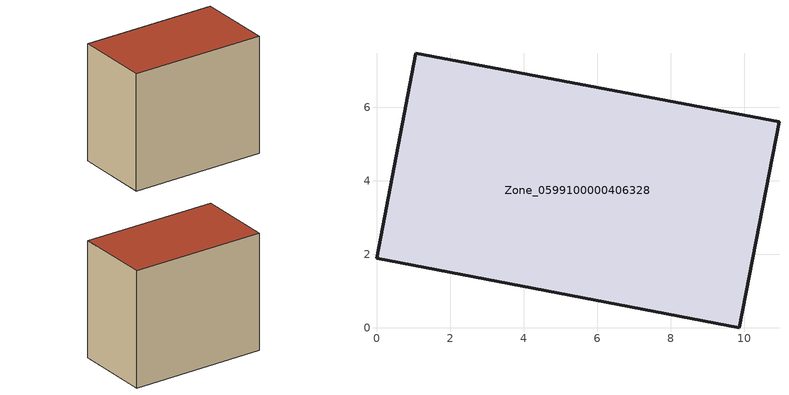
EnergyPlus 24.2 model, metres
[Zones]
Zone_0599100000406328
 floor ground (C_G): 10.94,5.61 9.86,0 0,1.89 1.07,7.47 z0
 wall outside (C_F): 9.86,0 10.94,5.61 1.07,7.47 0,1.89 9.86,0 z0:8.68
 roof outside (C_R): 1.07,7.47 0,1.89 9.86,0 10.94,5.61 z8.68
[BUILDING]
Pand.0599100000406328: North Axis=0; Terrain=City; Loads Convergence Tolerance Value=0.04; Temperature Convergence Tolerance Value=0.4; Solar Distribution=FullExterior; Maximum Number of Warmup Days=25; Minimum Number of Warmup Days=1
[Site:Location]
Rotterdam.The.Hague.AP_ZH_NLD Design_Conditions: Latitude=51.96; Longitude=4.45; Time Zone=1; Elevation=-4.5
[SITE:GROUNDTEMPERATURE:BUILDINGSURFACE]
18, 18, 18, 18, 18, 18, 18, 18, 18, 18, 18, 18
[MATERIAL] Thermal Absorptance=0.9; Solar Absorptance=0.7; Visible Absorptance=0.7
Name | Roughness | Thickness | Conductivity | Density | Specific Heat
G.TI.1992-2005 | MediumSmooth | 0.15 | 0.06 | 540 | 1210
F.TI.1992-2005 | Rough | 0.3 | 0.12 | 1920 | 840
R.TI.1992-2005 | MediumRough | 0.2 | 0.08 | 1500 | 1000
[CONSTRUCTION]
C_G: G.TI.1992-2005
C_F: F.TI.1992-2005
C_R: R.TI.1992-2005
[ZONE]
Zone_0599100000406328: Type=1; Multiplier=1; Ceiling Height=Autocalculate; Volume=Autocalculate; Floor Area=autocalculate; Part of Total Floor Area=Yes
[ZONEINFILTRATION:DESIGNFLOWRATE]
Infil_Zone_0599100000406328: Zone or ZoneList or Space or SpaceList=Zone_0599100000406328; Schedule=AlwaysOn; Design Flow Rate Calculation Method=Flow/Area; Flow Rate per Floor Area=0.0015; Constant Term Coefficient=1; Temperature Term Coefficient=0; Velocity Term Coefficient=0; Velocity Squared Term Coefficient=0
[HVACTEMPLATE:ZONE:IDEALLOADSAIRSYSTEM]
Zone_0599100000406328: Maximum Heating Supply Air Temperature=50; Minimum Cooling Supply Air Temperature=13; Maximum Heating Supply Air Humidity Ratio=0.0156; Minimum Cooling Supply Air Humidity Ratio=0.0077; Heating Limit=NoLimit; Cooling Limit=NoLimit; Dehumidification Control Type=ConstantSensibleHeatRatio; Cooling Sensible Heat Ratio=0.7; Dehumidification Setpoint=60; Humidification Control Type=None; Humidification Setpoint=30; Outdoor Air Method=None; Outdoor Air Flow Rate per Person=0.00944; Outdoor Air Flow Rate per Zone Floor Area=0; Outdoor Air Flow Rate per Zone=0; Demand Controlled Ventilation Type=None; Outdoor Air Economizer Type=NoEconomizer; Heat Recovery Type=None; Sensible Heat Recovery Effectiveness=0.7; Latent Heat Recovery Effectiveness=0.65
[ZONECONTROL:THERMOSTAT]
ThermostatControl_Zone_0599100000406328: Zone or ZoneList=Zone_0599100000406328; Control Type Schedule=DualSetpointControlType; Control 1=Thermostat_Zone_0599100000406328; Temperature Difference Between Cutout And Setpoint=0
[THERMOSTATSETPOINT:DUALSETPOINT]
Thermostat_Zone_0599100000406328: Heating Setpoint Temperature Schedule=HeatingSetpoint_Zone_0599100000406328; Cooling Setpoint Temperature Schedule=CoolingSetpoint_Zone_0599100000406328
[SCHEDULE:COMPACT]
HeatingSetpoint_Zone_0599100000406328: Through: 12/31, For: AllDays, Until: 24:00, 21
CoolingSetpoint_Zone_0599100000406328: Through: 12/31, For: AllDays, Until: 24:00, 24
DualSetpointControlType: Through: 12/31, For: AllDays, Until: 24:00, 4
AlwaysOn: Through: 12/31, For: AllDays, Until: 24:00, 1
